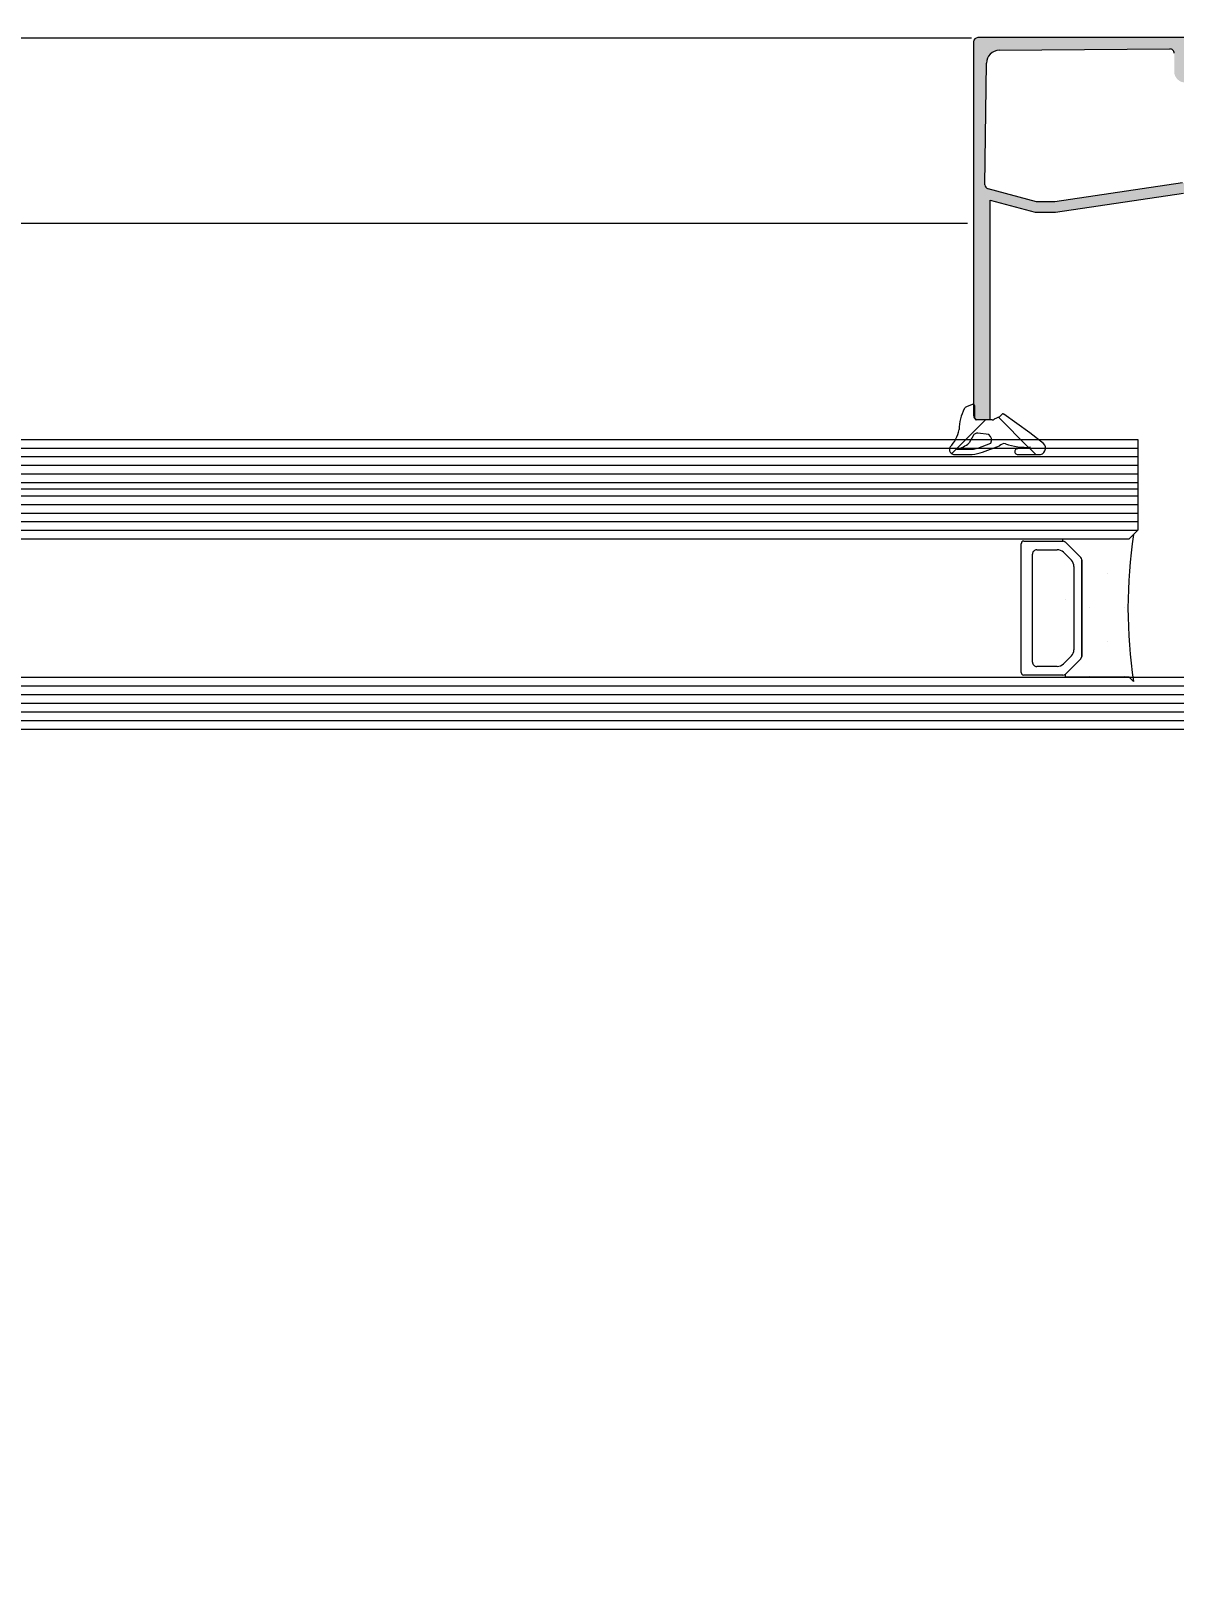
# Model space of a CAD drawing. Extents: x 820 to 5791, y 1495 to 5010.
# Drawn here: x 3371.83 to 3385.06, y 2067.26 to 2085.09 of the extents above; entities that cross this region are included whole.
import ezdxf

# ---------------------------------------------------------------- set-up
doc = ezdxf.new("R2010")
doc.units = 0
doc.header["$LTSCALE"] = 20
doc.layers.get('0').update_dxf_attribs({"linetype": 'CONTINUOUS', "lineweight": 15})
doc.layers.get('DEFPOINTS').update_dxf_attribs({"linetype": 'CONTINUOUS'})
doc.layers.add('_00_TT_PLASTER INTERIOR', color=60, linetype='CONTINUOUS', lineweight=0)
doc.layers.add('ölç', color=63, linetype='CONTINUOUS', lineweight=20)
doc.layers.add('dış ölçü', color=7, linetype='CONTINUOUS', lineweight=20, true_color=0x0d6787)
doc.styles.add('TRS', font='times.ttf', dxfattribs={"width": 0.8})
doc.dimstyles.new('dış ölçü', dxfattribs={"dimtxt": 12, "dimasz": 5, "dimexe": 5, "dimexo": 35, "dimgap": 5, "dimtad": 1, "dimdec": 0, "dimdsep": 46, "dimtxsty": 'TRS', "dimblk": 'DOT', "dimcen": 0, "dimdle": 0.1, "dimclrd": 256, "dimclre": 256, "dimclrt": 73, "dimadec": 0, "dimazin": 0, "dimtfac": 0.3, "dimtdec": 0, "dimtix": 1, "dimtmove": 2, "dimatfit": 3, "dimldrblk": 'DOT', "dimfxl": 1, "dimfxlon": 1, "dimtolj": 1, "dimarcsym": 0})

# ---------------------------------------------------------------- blocks, each defined once
blk = doc.blocks.new('_Dot')
at = {"layer": 'ölç', "color": 0, "lineweight": -2}
blk.add_line((-0.5, 0), (-1, 0), dxfattribs=at)
at = {"layer": 'ölç', "color": 0, "const_width": 0.5}
blk.add_lwpolyline([(-0.25, 0, 1), (0.25, 0, 1)], format="xyb", close=True, dxfattribs=at)
blk = doc.blocks.new('*D176')
at = {"layer": 'DEFPOINTS', "color": 0, "transparency": 16777216}
for p in [(2844.176336790435, 2097.044452601193), (3414.390991119654, 2084.554264930397), (3414.390991119654, 1809.278305477972)]:
    blk.add_point(p, dxfattribs=at)
at = {"layer": 'dış ölçü', "lineweight": -2, "transparency": 16777216}
for p, q in [((2844.176336790435, 1810.278305477972), (2844.176336790435, 1804.278305477972)), ((3414.390991119654, 1810.278305477972), (3414.390991119654, 1804.278305477972)), ((2849.176336790435, 1809.278305477972), (3409.390991119654, 1809.278305477972))]:
    blk.add_line(p, q, dxfattribs=at)
at = {"layer": 'dış ölçü', "lineweight": -2, "transparency": 16777216, "xscale": 5, "yscale": 5, "zscale": 5, "rotation": 180}
blk.add_blockref('_Dot', (2844.176336790435, 1809.278305477972), dxfattribs=at)
at = {"layer": 'dış ölçü', "lineweight": -2, "transparency": 16777216, "xscale": 5, "yscale": 5, "zscale": 5}
blk.add_blockref('_Dot', (3414.390991119654, 1809.278305477972), dxfattribs=at)
at = {"layer": 'dış ölçü', "color": 73, "transparency": 16777216, "insert": (3129.283663955045, 1820.399430207605), "char_height": 12, "attachment_point": 5, "style": 'TRS'}
blk.add_mtext('\\A1;570', dxfattribs=at)
blk = doc.blocks.new('*D180')
at = {"layer": 'DEFPOINTS', "color": 0, "transparency": 16777216}
for p in [(3700.971713778752, 2100.044452589959), (2054.28790840802, 2083.440788159293), (3700.971713778752, 1729.278305477972)]:
    blk.add_point(p, dxfattribs=at)
at = {"layer": 'dış ölçü', "lineweight": -2, "transparency": 16777216}
for p, q in [((2054.28790840802, 1730.278305477972), (2054.28790840802, 1724.278305477972)), ((3700.971713778752, 1730.278305477972), (3700.971713778752, 1724.278305477972)), ((2059.28790840802, 1729.278305477972), (3695.971713778752, 1729.278305477972))]:
    blk.add_line(p, q, dxfattribs=at)
at = {"layer": 'dış ölçü', "lineweight": -2, "transparency": 16777216, "xscale": 5, "yscale": 5, "zscale": 5, "rotation": 180}
blk.add_blockref('_Dot', (2054.28790840802, 1729.278305477972), dxfattribs=at)
at = {"layer": 'dış ölçü', "lineweight": -2, "transparency": 16777216, "xscale": 5, "yscale": 5, "zscale": 5}
blk.add_blockref('_Dot', (3700.971713778752, 1729.278305477972), dxfattribs=at)
at = {"layer": 'dış ölçü', "color": 73, "transparency": 16777216, "insert": (2877.629811093386, 1740.399430207604), "char_height": 12, "attachment_point": 5, "style": 'TRS'}
blk.add_mtext('\\A1;1647', dxfattribs=at)
blk = doc.blocks.new('HGJFG')
h = blk.add_hatch(color=9)
h.dxf.hatch_style = 1
edge = h.paths.add_edge_path()
edge.add_line((-1781.720481217982, -3287.04358292264), (-1781.702689517982, -3285.63796832264))
edge.add_arc((-1781.552693925708, -3285.639125807794), 0.1500000582451422, 90.46184405091469, 179.5578690226506, ccw=False)
edge.add_line((-1781.553903017976, -3285.489130622639), (-1779.581286517977, -3285.47323052264))
edge.add_arc((-1779.580883519634, -3285.523229001024), 0.05000010248341363, 0.010403040981998402, 90.46180613390499, ccw=False)
edge.add_line((-1779.530883417971, -3285.523219922638), (-1779.530683517972, -3285.732493922639))
edge.add_arc((-1779.400683553974, -3285.732470556531), 0.1299999661087234, 180.0102983060751, 270.0000158621278)
edge.add_line((-1779.400683517973, -3285.86247052264), (-1779.050483517968, -3285.86247052264))
edge.add_arc((-1779.050483480617, -3285.812470559992), 0.04999996264625475, 269.999957195713, 360.000042804287)
edge.add_line((-1779.000483517969, -3285.812470522639), (-1779.000483517969, -3285.772570522638))
edge.add_line((-1779.000483517969, -3285.772570522639), (-1779.130583517973, -3285.69747052264))
edge.add_line((-1779.130583517978, -3285.697470522639), (-1779.230583517979, -3285.733870522638))
edge.add_line((-1779.230583517984, -3285.733870522638), (-1779.230583517984, -3285.742470522639))
edge.add_line((-1779.230583517984, -3285.742470522639), (-1779.400583517982, -3285.742470522639))
edge.add_line((-1779.400583517982, -3285.742470522639), (-1779.400583517982, -3285.56335122264))
edge.add_arc((-1779.350583571385, -3285.563351276619), 0.04999994659538765, 135.0136878423675, 179.9999381436418, ccw=False)
edge.add_line((-1779.385947317974, -3285.528004422639), (-1779.365219617973, -3285.507266622639))
edge.add_arc((-1779.400583414576, -3285.471919889412), 0.04999989659502255, 315.0138262148514, 360.0000765161258)
edge.add_line((-1779.350583517979, -3285.471919822638), (-1779.350583517979, -3285.392540522639))
edge.add_arc((-1779.400583471038, -3285.392540475649), 0.04999995305822535, 359.9999461507836, 450.0025748072394)
edge.add_line((-1779.40058571797, -3285.34254052264), (-1781.80058571797, -3285.342650522639))
edge.add_arc((-1781.800583460322, -3285.392650580242), 0.05000005765369579, 90.00258707673375, 179.9999339922145)
edge.add_line((-1781.850583517979, -3285.39265052264), (-1781.850583517979, -3289.71257052264))
edge.add_arc((-1781.800583555331, -3289.712570559995), 0.04999996264625475, 179.9999571957134, 270.000042804287)
edge.add_line((-1781.800583517977, -3289.762570522639), (-1781.660583517977, -3289.762570522639))
edge.add_line((-1781.660583517977, -3289.762570522639), (-1781.660583517977, -3287.222570522638))
edge.add_line((-1781.660583517977, -3287.222570522638), (-1781.138083517976, -3287.36257052264))
edge.add_line((-1781.138083517971, -3287.36257052264), (-1780.903983517973, -3287.36257052264))
edge.add_line((-1780.903983517984, -3287.36257052264), (-1779.423983517982, -3287.142470522639))
edge.add_line((-1779.423983517973, -3287.142470522639), (-1779.200783517975, -3287.142470522639))
edge.add_arc((-1779.199976746892, -3287.177490074494), 0.0350288437085312, -54.48598331624038, 91.31973142393713, ccw=False)
edge.add_arc((-1779.150583336505, -3287.246701343617), 0.05000002646903278, 125.5139618189536, 180.0768668790047)
edge.add_line((-1779.200583317984, -3287.246768422639), (-1779.200483517981, -3287.321170522639))
edge.add_arc((-1779.228802677329, -3287.022473137219), 0.3000368358120189, 275.4159588856826, 347.7624536833035)
edge.add_arc((-1778.984889228913, -3287.073378785951), 0.05091299746299732, 345.5649214769059, 450.7813538462682)
edge.add_line((-1778.985583517974, -3287.02247052264), (-1779.432783517975, -3287.02247052264))
edge.add_line((-1779.432783517984, -3287.02247052264), (-1780.912783517983, -3287.242570522641))
edge.add_line((-1780.91278351798, -3287.242570522641), (-1781.122283517981, -3287.242570522641))
edge.add_line((-1781.122283517977, -3287.242570522641), (-1781.683419517977, -3287.09226622264))
edge.add_arc((-1781.670482653292, -3287.043968780793), 0.0500000535683696, 179.5578352114057, 255.00486563203208, ccw=False)
h = blk.add_hatch(color=9)
h.dxf.hatch_style = 1
edge = h.paths.add_edge_path()
edge.add_line((-1781.720481217967, -3287.04358292264), (-1781.702689517967, -3285.63796832264))
edge.add_arc((-1781.552693925693, -3285.639125807794), 0.1500000582451422, 90.46184405091469, 179.5578690226506, ccw=False)
edge.add_line((-1781.553903017976, -3285.489130622639), (-1779.581286517977, -3285.47323052264))
edge.add_arc((-1779.580883519634, -3285.523229001024), 0.05000010248341363, 0.010403040981998402, 90.46180613390499, ccw=False)
edge.add_line((-1779.530883417971, -3285.523219922638), (-1779.530683517972, -3285.732493922639))
edge.add_arc((-1779.400683553959, -3285.732470556531), 0.1299999661087234, 180.0102983060751, 270.0000158621278)
edge.add_line((-1779.400683517973, -3285.86247052264), (-1779.050483517968, -3285.86247052264))
edge.add_arc((-1779.050483480617, -3285.812470559992), 0.04999996264625475, 269.999957195713, 360.000042804287)
edge.add_line((-1779.000483517969, -3285.812470522639), (-1779.000483517969, -3285.772570522638))
edge.add_line((-1779.000483517969, -3285.772570522639), (-1779.130583517973, -3285.69747052264))
edge.add_line((-1779.130583517978, -3285.697470522639), (-1779.230583517979, -3285.733870522638))
edge.add_line((-1779.23058351797, -3285.733870522638), (-1779.23058351797, -3285.742470522639))
edge.add_line((-1779.23058351797, -3285.742470522639), (-1779.400583517968, -3285.742470522639))
edge.add_line((-1779.400583517968, -3285.742470522639), (-1779.400583517968, -3285.56335122264))
edge.add_arc((-1779.350583571385, -3285.563351276619), 0.04999994659538765, 135.0136878423675, 179.9999381436418, ccw=False)
edge.add_line((-1779.385947317974, -3285.528004422639), (-1779.365219617973, -3285.507266622639))
edge.add_arc((-1779.400583414562, -3285.471919889412), 0.04999989659502255, 315.0138262148514, 360.0000765161258)
edge.add_line((-1779.350583517979, -3285.471919822638), (-1779.350583517979, -3285.392540522639))
edge.add_arc((-1779.400583471038, -3285.392540475649), 0.04999995305822535, 359.9999461507836, 450.0025748072394)
edge.add_line((-1779.40058571797, -3285.34254052264), (-1781.80058571797, -3285.342650522639))
edge.add_arc((-1781.800583460322, -3285.392650580242), 0.05000005765369579, 90.00258707673375, 179.9999339922145)
edge.add_line((-1781.850583517979, -3285.39265052264), (-1781.850583517979, -3289.71257052264))
edge.add_arc((-1781.800583555331, -3289.712570559995), 0.04999996264625475, 179.9999571957134, 270.000042804287)
edge.add_line((-1781.800583517977, -3289.762570522639), (-1781.660583517977, -3289.762570522639))
edge.add_line((-1781.660583517977, -3289.762570522639), (-1781.660583517977, -3287.222570522638))
edge.add_line((-1781.660583517977, -3287.222570522638), (-1781.138083517976, -3287.36257052264))
edge.add_line((-1781.138083517971, -3287.36257052264), (-1780.903983517973, -3287.36257052264))
edge.add_line((-1780.903983517969, -3287.36257052264), (-1779.423983517968, -3287.142470522639))
edge.add_line((-1779.423983517973, -3287.142470522639), (-1779.200783517975, -3287.142470522639))
edge.add_arc((-1779.199976746892, -3287.177490074494), 0.0350288437085312, -54.48598331624038, 91.31973142393713, ccw=False)
edge.add_arc((-1779.150583336505, -3287.246701343617), 0.05000002646903278, 125.5139618189536, 180.0768668790047)
edge.add_line((-1779.200583317969, -3287.246768422639), (-1779.200483517966, -3287.321170522639))
edge.add_arc((-1779.228802677329, -3287.022473137219), 0.3000368358120189, 275.4159588856826, 347.7624536833035)
edge.add_arc((-1778.984889228898, -3287.073378785951), 0.05091299746299732, 345.5649214769059, 450.7813538462682)
edge.add_line((-1778.985583517974, -3287.02247052264), (-1779.432783517975, -3287.02247052264))
edge.add_line((-1779.432783517969, -3287.02247052264), (-1780.912783517969, -3287.242570522641))
edge.add_line((-1780.91278351798, -3287.242570522641), (-1781.122283517981, -3287.242570522641))
edge.add_line((-1781.122283517977, -3287.242570522641), (-1781.683419517977, -3287.09226622264))
edge.add_arc((-1781.670482653292, -3287.043968780793), 0.0500000535683696, 179.5578352114057, 255.00486563203208, ccw=False)
at = {"color": 9}
for p, q in [((-1781.873025665275, -3285.348588469008), (-1794.512641712235, -3285.348588469008)), ((-1781.850583517979, -3285.39265052264), (-1781.850583517979, -3289.71257052264)), ((-1781.850583517979, -3285.39265052264), (-1781.850583517979, -3289.71257052264)), ((-1779.40058571797, -3285.34254052264), (-1781.800585717979, -3285.342650522639)), ((-1779.40058571797, -3285.34254052264), (-1781.800585717979, -3285.342650522639)), ((-1781.553903017976, -3285.489130622639), (-1779.581286517973, -3285.47323052264)), ((-1781.553903017976, -3285.489130622639), (-1779.581286517973, -3285.47323052264)), ((-1781.720481217967, -3287.04358292264), (-1781.702689517971, -3285.63796832264)), ((-1781.720481217982, -3287.04358292264), (-1781.702689517971, -3285.63796832264)), ((-1781.720481217967, -3287.04358292264), (-1781.720481217967, -3287.04358292264)), ((-1781.720481217982, -3287.04358292264), (-1781.720481217982, -3287.04358292264)), ((-1779.432783517969, -3287.02247052264), (-1780.91278351798, -3287.242570522641)), ((-1779.432783517984, -3287.02247052264), (-1780.91278351798, -3287.242570522641)), ((-1781.122283517977, -3287.242570522641), (-1781.683419517981, -3287.092266222639)), ((-1781.122283517977, -3287.242570522641), (-1781.683419517981, -3287.092266222639)), ((-1781.660583517977, -3289.762570522639), (-1781.660583517977, -3287.222570522638)), ((-1781.660583517977, -3287.222570522638), (-1781.138083517971, -3287.36257052264)), ((-1781.660583517977, -3289.762570522639), (-1781.660583517977, -3287.222570522638)), ((-1781.660583517977, -3287.222570522638), (-1781.138083517971, -3287.36257052264)), ((-1780.903983517969, -3287.36257052264), (-1779.423983517973, -3287.142470522639)), ((-1780.903983517984, -3287.36257052264), (-1779.423983517973, -3287.142470522639)), ((-1781.138083517971, -3287.36257052264), (-1780.903983517969, -3287.36257052264)), ((-1781.138083517971, -3287.36257052264), (-1780.903983517984, -3287.36257052264)), ((-1780.91278351798, -3287.242570522641), (-1781.122283517977, -3287.242570522641)), ((-1780.91278351798, -3287.242570522641), (-1781.122283517977, -3287.242570522641)), ((-1781.921398847798, -3287.491020497983), (-1794.512641712235, -3287.491020497983)), ((-1781.865289674152, -3289.586529810404), (-1781.932889674162, -3289.613829810404)), ((-1781.837789674156, -3289.745129810403), (-1781.837789674156, -3289.605129810404)), ((-1781.549958543238, -3289.728671018077), (-1781.613164689898, -3289.758242527831)), ((-1781.519811049101, -3289.69863005219), (-1781.549958543238, -3289.728671018077)), ((-1781.201266450616, -3289.916815563502), (-1781.500588783133, -3289.70029610964)), ((-1782.103732740373, -3290.155831842013), (-1781.713030708762, -3289.765129810402)), ((-1781.634213703682, -3289.765129810404), (-1781.817789674152, -3289.765129810404)), ((-1781.800583517977, -3289.762570522639), (-1781.660583517977, -3289.762570522639)), ((-1781.800583517977, -3289.762570522639), (-1781.660583517977, -3289.762570522639)), ((-1781.214235119082, -3290.083112160778), (-1781.56271026503, -3289.734637014833)), ((-1794.512641712235, -3289.990558938741), (-1779.950319517983, -3289.990558938741)), ((-1781.855089674163, -3289.950876187301), (-1781.901448439877, -3290.031239967154)), ((-1781.803289674162, -3290.090879971661), (-1781.652789674158, -3290.035929810404)), ((-1781.674189674156, -3289.935476187301), (-1781.800889674164, -3289.917676187303)), ((-1781.74627297578, -3290.138081361299), (-1781.551357447152, -3290.065316754371)), ((-1781.191235830743, -3290.082202811393), (-1781.340089674163, -3290.099965682482)), ((-1781.132217469462, -3290.165129810405), (-1781.212595588234, -3290.084751691628)), ((-1781.042489674158, -3290.037729810404), (-1781.201266450616, -3289.916815563502)), ((-1779.950319517983, -3289.990558938741), (-1779.950319517983, -3291.042558938742)), ((-1794.512641712235, -3290.090558938741), (-1779.950319517983, -3290.090558938741)), ((-1794.512641712235, -3290.190558938742), (-1779.950319517983, -3290.190558938742)), ((-1782.06488967416, -3290.165129810403), (-1781.866789674151, -3290.165129810403)), ((-1782.045012266532, -3290.105190158344), (-1781.866786632189, -3290.105190158344)), ((-1781.33742394138, -3290.165129810403), (-1781.100189674163, -3290.165129810403)), ((-1794.512641712235, -3290.290558938742), (-1779.950319517983, -3290.290558938742)), ((-1794.512641712235, -3290.39055893874), (-1779.950319517983, -3290.39055893874)), ((-1794.512641712235, -3290.490558938741), (-1779.950319517983, -3290.490558938741)), ((-1794.512641712235, -3290.642558938743), (-1779.950319517983, -3290.642558938743)), ((-1794.512641712235, -3290.742558938743), (-1779.950319517983, -3290.742558938743)), ((-1794.512641712235, -3290.842558938743), (-1779.950319517983, -3290.842558938743)), ((-1794.512641712235, -3290.942558938744), (-1779.950319517983, -3290.942558938744)), ((-1794.512641712235, -3291.042558938742), (-1779.950319517983, -3291.042558938742)), ((-1794.512641712235, -3291.142558938743), (-1780.050319517974, -3291.142558938743)), ((-1780.816888060491, -3291.167572263897), (-1780.816888060491, -3291.142558938743)), ((-1780.816888060491, -3291.142558938743), (-1780.050319517974, -3291.142558938743)), ((-1780.506019558551, -3291.143042959137), (-1780.506019558551, -3291.143042959137)), ((-1780.10914455856, -3291.143042959137), (-1780.10914455856, -3291.143042959137)), ((-1779.950319517983, -3291.042558938742), (-1780.050319517974, -3291.142558938743)), ((-1780.050319517974, -3291.142558938743), (-1780.000319517986, -3291.092558938743)), ((-1780.78860378917, -3291.179287992652), (-1780.816888060491, -3291.167572263897)), ((-1780.61203524668, -3291.355856535142), (-1780.78860378917, -3291.179287992652)), ((-1780.603364336651, -3291.368833469101), (-1780.61203524668, -3291.355856535142)), ((-1780.600319517977, -3291.38414080639), (-1780.603364336651, -3291.368833469101)), ((-1780.600319517977, -3292.501003721468), (-1780.600319517977, -3291.38414080639)), ((-1780.307582058577, -3291.539917959143), (-1780.307582058577, -3291.539917959143)), ((-1780.790419617985, -3291.842544804275), (-1780.789819617986, -3291.842444804276)), ((-1780.506019558595, -3291.936792959149), (-1780.506019558595, -3291.936792959149)), ((-1780.109144558603, -3291.936792959149), (-1780.109144558603, -3291.936792959149)), ((-1780.307582058577, -3292.333667959155), (-1780.307582058577, -3292.333667959155)), ((-1780.78860378917, -3292.705856535143), (-1780.61203524668, -3292.529287992652)), ((-1780.61203524668, -3292.529287992652), (-1780.600319517977, -3292.501003721468)), ((-1794.512641712235, -3292.742558938743), (-1772.850583517979, -3292.742558938743)), ((-1780.788317069598, -3292.742558938743), (-1780.78860378917, -3292.705856535143)), ((-1780.050319517974, -3292.742558938743), (-1780.788317069598, -3292.742558938743)), ((-1780.506019558609, -3292.730542959161), (-1780.506019558609, -3292.730542959161)), ((-1780.109144558618, -3292.730542959161), (-1780.109144558618, -3292.730542959161)), ((-1780.000319517986, -3292.792558938742), (-1780.050319517974, -3292.742558938743)), ((-1794.512641712235, -3292.842558938743), (-1772.750583517974, -3292.842558938743)), ((-1794.512641712235, -3292.942558938744), (-1772.750583517974, -3292.942558938744)), ((-1794.512641712235, -3293.042558938742), (-1772.750583517974, -3293.042558938742)), ((-1794.512641712235, -3293.142558938743), (-1772.750583517974, -3293.142558938743)), ((-1794.512641712235, -3293.242558938743), (-1772.750583517974, -3293.242558938743)), ((-1794.512641712235, -3293.342558938743), (-1772.850583517979, -3293.342558938743))]:
    blk.add_line(p, q, dxfattribs=at)
at = {"color": 9, "ltscale": 10}
for p, q in [((-1779.950319517983, -3290.566558938742), (-1794.512641712235, -3290.566558938742)), ((-1781.300319517873, -3292.687572263904), (-1781.300319517873, -3291.197572263914)), ((-1781.27031951799, -3291.167572263897), (-1780.816888060491, -3291.167572263897)), ((-1781.170319517984, -3292.567572263896), (-1781.170319517984, -3291.317572263896)), ((-1781.120319517981, -3291.267572263908), (-1780.883162230381, -3291.267572263908)), ((-1780.812451552277, -3291.296861585789), (-1780.719608839788, -3291.389704298253)), ((-1780.78860378917, -3291.179287992652), (-1780.61203524668, -3291.355856535142)), ((-1780.690319517872, -3291.460414976372), (-1780.690319517872, -3292.424729551422)), ((-1780.600319517977, -3291.38414080639), (-1780.600319517977, -3292.501003721391)), ((-1780.719608839788, -3292.495440229542), (-1780.812451552277, -3292.588282942027)), ((-1780.61203524668, -3292.529287992652), (-1780.78860378917, -3292.705856535143)), ((-1780.816888060491, -3292.717572263898), (-1781.27031951799, -3292.717572263898)), ((-1780.883162230381, -3292.617572263897), (-1781.120319517981, -3292.617572263908))]:
    blk.add_line(p, q, dxfattribs=at)
at = {"color": 9}
for centre, radius, start, end in [((-1781.800583460322, -3285.392650580242), 0.05000005765399876, 90.00258707672255, 179.9999339919997), ((-1781.800583460322, -3285.392650580242), 0.05000005765399876, 90.00258707672255, 179.9999339919997), ((-1781.552693925693, -3285.639125807794), 0.1500000582446419, 90.46184405107702, 179.5578690228915), ((-1781.552693925708, -3285.639125807794), 0.1500000582446419, 90.46184405107702, 179.5578690228915), ((-1779.580883519634, -3285.523229001022), 0.05000010248246672, 0.01040303965006865, 90.46180613362426), ((-1779.580883519634, -3285.523229001022), 0.05000010248246672, 0.01040303965006865, 90.46180613362426), ((-1781.670482653292, -3287.043968780793), 0.05000005356782865, 179.5578352115312, 255.0048656317355), ((-1781.670482653292, -3287.043968780793), 0.05000005356782865, 179.5578352115312, 255.0048656317355), ((-1781.499967829234, -3289.877738604378), 0.5178218450043742, 152.2870738056517, 179.9990269672445), ((-1781.914122593063, -3289.660171393433), 0.0499974564408587, 112.0466090996582, 152.2991417438535), ((-1781.857812802072, -3289.605104596308), 0.02002314379496056, 359.927850404153, 111.926167574678), ((-1781.800583555331, -3289.712570559995), 0.04999996264633896, 179.9999571955288, 270.0000428029079), ((-1781.800583555331, -3289.712570559995), 0.04999996264633896, 179.9999571955288, 270.0000428029079), ((-1781.511245495579, -3289.711526534386), 0.01548185906292994, 84.85486476017631, 123.5912186524966), ((-1781.51103496723, -3289.711060738661), 0.01500000000126358, 45.86013580758485, 85.49623956527954), ((-1782.384580473587, -3289.810609567087), 0.3728815061254476, 314.4643994151991, 349.6299946020053), ((-1781.817789674152, -3289.745129810403), 0.02000000000043656, 180.0000000026055, 270), ((-1781.63331352238, -3289.732272164417), 0.03286997453767619, 268.4306942935047, 307.8057209646637), ((-1782.071211809057, -3290.105756958496), 0.05970849967315082, 150.9123078737308, 276.0780614748224), ((-1782.120075440846, -3289.783136114737), 0.3306860854987795, 283.1200565793902, 311.3862276640093), ((-1781.807678209644, -3289.967435264919), 0.05022001612163712, 82.23120900278774, 160.7475732744501), ((-1781.719831564112, -3289.997705716206), 0.07717315846058602, 330.3102698296427, 53.74202997396582), ((-1781.494503901134, -3290.116098089792), 0.07623037269950447, 81.49642518091677, 138.2289128306904), ((-1781.232665835688, -3289.325658019047), 0.7576783408122562, 250.6886062423346, 273.1345081297067), ((-1781.0919895456, -3290.092077396102), 0.0735112055667611, 263.5953624150814, 47.67269016458885), ((-1782.006046751962, -3289.26264738925), 0.9131632133452413, 278.7718132966954, 286.5275787441382), ((-1781.948253430773, -3289.595677835831), 0.5159841529177964, 279.0842273573933, 286.3166814711897), ((-1781.342484084392, -3290.132700221796), 0.03282199361076231, 85.81647659022731, 278.868620216787), ((-1774.452640334564, -3291.942558938744), 5.612418758617359, 171.2890429486055, 188.7109570513945)]:
    blk.add_arc(centre, radius, start, end, dxfattribs=at)
at = {"color": 9, "ltscale": 10}
for centre, radius, start, end in [((-1781.270319517917, -3291.19757226385), 0.02999999995336111, 90.0000001250645, 180.000000123397), ((-1781.120319517996, -3291.317572263903), 0.04999999999381544, 89.9999999933299, 179.9999999937468), ((-1780.883162230381, -3291.367572263883), 0.09999999997398845, 44.99999999485057, 89.99999999499742), ((-1780.816888060447, -3291.207572263983), 0.04000000008727511, 45.00000004673182, 90.00000004669074), ((-1780.790319517892, -3291.460414976399), 0.1000000000130077, 1.615416444934046e-08, 45.00000001603787), ((-1780.640319517956, -3291.384140806323), 0.03999999997201861, 359.9999999035961, 44.99999990405837), ((-1781.120319517981, -3292.567572263903), 0.05000000000472937, 179.9999999927046, 269.9999999933299), ((-1780.790319517892, -3292.424729551393), 0.1000000000130967, 314.9999999839621, 359.9999999838458), ((-1780.640319517971, -3292.501003721466), 0.0399999999863212, 315.0000001053746, 1.054710607918229e-07), ((-1781.270319517932, -3292.687572263957), 0.02999999994062819, 179.9999999009906, 269.9999998991146), ((-1780.883162230367, -3292.51757226393), 0.09999999996799001, 269.9999999974987, 314.9999999980747), ((-1780.816888060447, -3292.677572263809), 0.04000000008649217, 269.9999999508079, 314.9999999497677)]:
    blk.add_arc(centre, radius, start, end, dxfattribs=at)
at = {"color": 9, "ltscale": 200}
blk.add_arc((-1771.97084045586, -3291.952404732933), 93.96016768423725, 179.8220299938198, 270, dxfattribs=at)

msp = doc.modelspace()

# ---------------------------------------------------------------- block references
at = {"layer": '_00_TT_PLASTER INTERIOR'}
msp.add_blockref('HGJFG', (5164.587161362215, 5370.349931528268), dxfattribs=at)

# ---------------------------------------------------------------- dimensions: what is measured, and where the dimension line sits
at = {"layer": 'dış ölçü'}
for base, p1, p2, picture, middle in [((3700.971713778752, 1729.278305477972), (2054.28790840802, 2083.440788159293), (3700.971713778752, 2100.044452589959), '*D180', (2877.629811093386, 1740.399430207604)), ((3414.390991119654, 1809.278305477972), (2844.176336790435, 2097.044452601193), (3414.390991119654, 2084.554264930397), '*D176', (3129.283663955045, 1820.399430207605))]:
    dim = msp.add_linear_dim(base=base, p1=p1, p2=p2, dimstyle='dış ölçü', dxfattribs=at)
    dim.commit()
    dim.dimension.update_dxf_attribs({"geometry": picture, "text_midpoint": middle})

doc.saveas('drawing.dxf')
